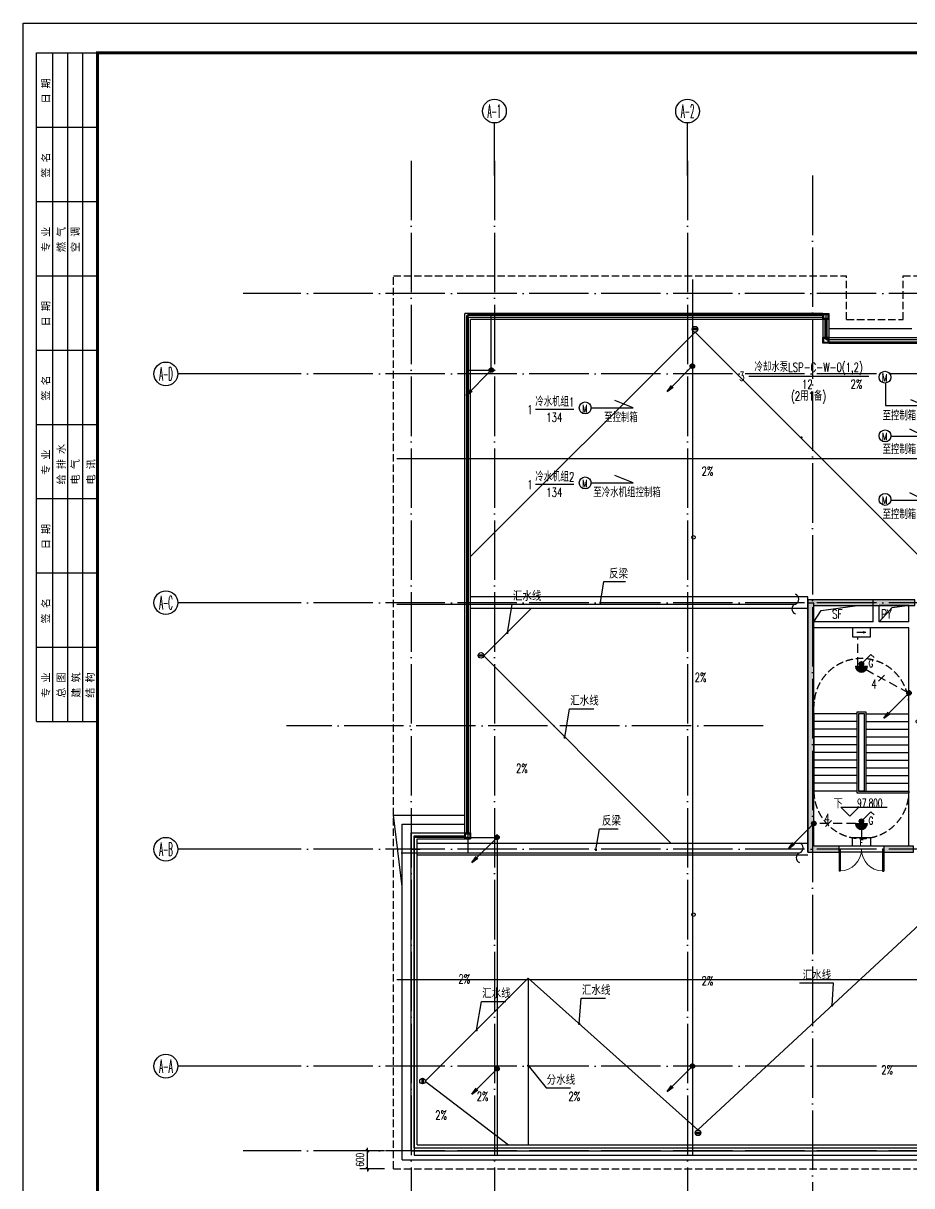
# Model space of a CAD drawing. Extents: x 1980812 to 2226895, y -554123 to 281606.
# Drawn here: x 1980812 to 2010709, y -458515 to -419390 of the extents above; entities that cross this region are included whole.
import ezdxf
from ezdxf.enums import TextEntityAlignment as Align

# ---------------------------------------------------------------- set-up
doc = ezdxf.new("R2010")
doc.units = 0
doc.header["$LTSCALE"] = 1000
doc.header["$MEASUREMENT"] = 0
for name, pattern in [('DASH', [0.35, 0.25, -0.1]), ('DOTE', [2.42, 2, -0.2, 0.02, -0.2]), ('DQXX', [4.5, 3, -1.5])]:
    doc.linetypes.add(name, pattern=pattern)
doc.layers.get('Defpoints').update_dxf_attribs({"color": 8})
for name, color, linetype in [('$TD_AUDIT_GENERATED_(13E6)', 8, 'Continuous'), ('$TD_AUDIT_GENERATED_(158)', 8, 'Continuous'), ('$TD_AUDIT_GENERATED_(1F3)', 7, 'Continuous'), ('$TD_AUDIT_GENERATED_(210)', 8, 'Continuous'), ('$TD_AUDIT_GENERATED_(24A6)', 8, 'Continuous'), ('$TD_AUDIT_GENERATED_(24AC)', 8, 'Continuous'), ('$TD_AUDIT_GENERATED_(24BC)', 8, 'Continuous'), ('$TD_AUDIT_GENERATED_(24C3)', 8, 'Continuous'), ('$TD_AUDIT_GENERATED_(24DC)', 8, 'Continuous'), ('$TD_AUDIT_GENERATED_(2685)', 8, 'Continuous'), ('$TD_AUDIT_GENERATED_(26A1)', 8, 'Continuous'), ('$TD_AUDIT_GENERATED_(FFA)', 8, 'Continuous'), ('1', 1, 'Continuous'), ('AXIS', 7, 'Continuous'), ('AXIS_TEXT', 7, 'Continuous'), ('COLU', 8, 'Continuous'), ('COLU_HATCH', 8, 'Continuous'), ('CURTWALL', 8, 'Continuous'), ('DIM_ELEV', 8, 'Continuous'), ('DIM_LEAD', 8, 'Continuous'), ('DIM_SYMB', 8, 'Continuous'), ('dote', 8, 'DOTE'), ('DQ1', 1, 'Continuous'), ('DQ2', 2, 'Continuous'), ('DQ7', 7, 'Continuous'), ('DQFL', 2, 'X_LINE'), ('DQK1', 1, 'Continuous'), ('DQK7', 7, 'Continuous'), ('DQX', 2, 'DQXX'), ('PUB_DIM', 8, 'Continuous'), ('PUB_TEXT', 8, 'Continuous'), ('STAIR', 8, 'Continuous'), ('TK', 1, 'Continuous'), ('WALL', 7, 'Continuous'), ('WINDOW', 8, 'Continuous')]:
    doc.layers.add(name, color=color, linetype=linetype)
doc.styles.add('_TCH_AXIS', font='COMPLEX', dxfattribs={"bigfont": 'GBCBIG'})
doc.styles.add('_TCH_DIM', font='SIMPLEX', dxfattribs={"bigfont": 'GBCBIG'})
doc.styles.add('_TCH_DIM_T3', font='SIMPLEX', dxfattribs={"width": 0.705882, "bigfont": 'GBCBIG'})
doc.styles.add('COMPLEX', font='COMPLEX')
doc.styles.add('D8', font='txtw.shx', dxfattribs={"width": 0.7, "bigfont": 'hztxtw.shx'})
doc.styles.add('HZTXTW', font='txtw.shx', dxfattribs={"width": 0.6, "bigfont": 'hztxtw.shx'})
doc.styles.add('SONGTI', font='', dxfattribs={"width": 1.1})
doc.styles.get("Standard").update_dxf_attribs({"font": 'gbenor.shx', "bigfont": 'gbcbig.shx'})
doc.styles.get('SONGTI').set_extended_font_data('NSimSun')
doc.linetypes.add('X_LINE', pattern='A,0.5,["X",Standard,S=0.2,R=0,X=0,Y=-0.08],0.5', length=1)
doc.dimstyles.new('_TCH_ARCH&&100', dxfattribs={"dimtxt": 255, "dimasz": 100, "dimexe": 250, "dimexo": 300, "dimgap": 122.5, "dimtad": 1, "dimdec": 0, "dimzin": 0, "dimdsep": 46, "dimtxsty": '_TCH_DIM_T3', "dimblk": 'ARCHTICK', "dimcen": 0.09, "dimclrt": 7, "dimazin": 2, "dimtfac": 1, "dimtdec": 0, "dimtix": 1, "dimtmove": 2, "dimatfit": 3, "dimfxl": 1, "dimtolj": 1, "dimtzin": 0, "dimarcsym": 0})

# ---------------------------------------------------------------- blocks, each defined once
blk = doc.blocks.new('_AXISO')
blk.add_circle((0, 0), 0.5)
at = {"layer": 'AXIS_TEXT', "style": 'COMPLEX', "width": 1.041667}
blk.add_attdef('A', text='', height=0.56, dxfattribs=at).set_placement((-0.25, -0.28), (0.25, -0.28), align=Align.FIT)
blk = doc.blocks.new('$TD_AUDIT_GENERATED_(9F)')
at = {"layer": 'AXIS'}
for p, q in [((0, 29979), (0, 31745)), ((6500, 29979), (6500, 31745)), ((-6824, 23300), (-10655, 23300)), ((-6824, 15600), (-10655, 15600)), ((-6824, 7300), (-10655, 7300)), ((-6824, 0), (-10655, 0))]:
    blk.add_line(p, q, dxfattribs=at)
at = {"layer": 'dote'}
for p, q in [((-2800, 30469), (-2800, -6248)), ((0, 30469), (0, -6248)), ((6500, 30469), (6500, -6248)), ((10700, 29972), (10700, -5320)), ((56411, 26000), (-8456, 26000)), ((56413, 23300), (-8454, 23300)), ((56413, 15600), (-8454, 15600)), ((9046, 11450), (-6998, 11450)), ((56413, 7300), (-8454, 7300)), ((56413, 0), (-8454, 0)), ((56413, -2850), (-8454, -2850))]:
    blk.add_line(p, q, dxfattribs=at)
at = {"layer": 'AXIS'}
ref = blk.add_blockref('_AXISO', (0, 32145), dxfattribs=dict(at, xscale=800, yscale=800, zscale=800))
ref.add_attrib('A', 'A-1', dxfattribs={"layer": 'AXIS_TEXT', "height": 452.5, "style": '_TCH_AXIS', "width": 0.375}).set_placement((-226, 31919), (226, 31919), align=Align.FIT)
ref = blk.add_blockref('_AXISO', (6500, 32145), dxfattribs=dict(at, xscale=800, yscale=800, zscale=800))
ref.add_attrib('A', 'A-2', dxfattribs={"layer": 'AXIS_TEXT', "height": 452.5, "style": '_TCH_AXIS', "width": 0.344262}).set_placement((6274, 31919), (6726, 31919), align=Align.FIT)
ref = blk.add_blockref('_AXISO', (-11055, 23300), dxfattribs=dict(at, xscale=800, yscale=800, zscale=800))
ref.add_attrib('A', 'A-D', dxfattribs={"layer": 'AXIS_TEXT', "height": 452.5, "style": '_TCH_AXIS', "width": 0.328125}).set_placement((-11281, 23074), (-10828, 23074), align=Align.FIT)
ref = blk.add_blockref('_AXISO', (-11055, 15600), dxfattribs=dict(at, xscale=800, yscale=800, zscale=800))
ref.add_attrib('A', 'A-C', dxfattribs={"layer": 'AXIS_TEXT', "height": 452.5, "style": '_TCH_AXIS', "width": 0.33871}).set_placement((-11281, 15374), (-10828, 15374), align=Align.FIT)
ref = blk.add_blockref('_AXISO', (-11055, 7300), dxfattribs=dict(at, xscale=800, yscale=800, zscale=800))
ref.add_attrib('A', 'A-B', dxfattribs={"layer": 'AXIS_TEXT', "height": 452.5, "style": '_TCH_AXIS', "width": 0.328125}).set_placement((-11281, 7074), (-10828, 7074), align=Align.FIT)
ref = blk.add_blockref('_AXISO', (-11055, 0), dxfattribs=dict(at, xscale=800, yscale=800, zscale=800))
ref.add_attrib('A', 'A-A', dxfattribs={"layer": 'AXIS_TEXT', "height": 452.5, "style": '_TCH_AXIS', "width": 0.323077}).set_placement((-11281, -226), (-10828, -226), align=Align.FIT)
blk = doc.blocks.new('$TD_AUDIT_GENERATED_(13CB)')
at = {"layer": '$TD_AUDIT_GENERATED_(13E6)'}
for p, q in [((11250, 1530), (14050, 1530)), ((-3100, -26450), (-3100, -15150)), ((-3100, -15150), (-1000, -15150)), ((-2800, -26150), (-2800, -15450)), ((-2800, -15450), (-1000, -15450)), ((-2700, -26050), (-2700, -15550)), ((-2700, -15550), (-1000, -15550)), ((-2600, -25950), (-2600, -15650)), ((-2600, -15650), (-800, -15650)), ((-2800, -26150), (32250, -26150)), ((-2700, -26050), (32150, -26050)), ((-2600, -25950), (32050, -25950)), ((-3100, -26450), (32550, -26450))]:
    blk.add_line(p, q, dxfattribs=at)
for points in [[(-1000, -15450), (-800, -15450), (-800, -15650), (-1000, -15650)], [(-970, -15480), (-830, -15480), (-830, -15620), (-970, -15620)]]:
    blk.add_lwpolyline(points, close=True, dxfattribs=at)
at = {"layer": '$TD_AUDIT_GENERATED_(158)', "color": 2, "linetype": 'DASH'}
for p, q in [((-3400, 3300), (11850, 3300)), ((-3400, -26750), (-3400, 3300)), ((11850, 1830), (11850, 3300)), ((13750, 1830), (13750, 3300)), ((13750, 3300), (49500, 3300)), ((11850, 1830), (13750, 1830)), ((-3400, -26750), (32850, -26750))]:
    blk.add_line(p, q, dxfattribs=at)
at = {"layer": '$TD_AUDIT_GENERATED_(210)'}
for p, q in [((11250, 1230), (14350, 1230)), ((11250, 1080), (14350, 1080)), ((11250, 1030), (14350, 1030))]:
    blk.add_line(p, q, dxfattribs=at)
at = {"layer": 'CURTWALL'}
for p, q in [((-1000, -15450), (-1000, 2030)), ((11050, 2030), (-1000, 2030)), ((-933, -15450), (-933, 1963)), ((11050, 1963), (-933, 1963)), ((11050, 1830), (11050, 2030)), ((-867, -15450), (-867, 1897)), ((11050, 1897), (-867, 1897)), ((-800, -15450), (-800, 1830)), ((11050, 1830), (-800, 1830)), ((11050, 1830), (11050, 1230)), ((11250, 1830), (11050, 1830)), ((11117, 1830), (11117, 1230)), ((11183, 1830), (11183, 1230)), ((11250, 1830), (11250, 1230)), ((11250, 1230), (11050, 1230)), ((-1000, -15450), (-800, -15450))]:
    blk.add_line(p, q, dxfattribs=at)
for points in [[(11050, 2030), (11250, 2030), (11250, 1830), (11050, 1830)], [(11080, 2000), (11220, 2000), (11220, 1860), (11080, 1860)], [(11050, 1230), (11250, 1230), (11250, 1030), (11050, 1030)], [(11080, 1200), (11220, 1200), (11220, 1060), (11080, 1060)]]:
    blk.add_lwpolyline(points, close=True, dxfattribs=at)
blk = doc.blocks.new('A$C633B0154')
at = {"layer": 'COLU_HATCH'}
h = blk.add_hatch(color=256, dxfattribs=at)
h.dxf.hatch_style = 1
h.paths.add_polyline_path([(850, -8300), (850, -8100), (200, -8100), (200, -8100), (0, -8100), (0, 0), (200, 0), (200, 0), (3400, 0), (3400, 200), (-200, 200), (-200, -8300)])
h.paths.add_polyline_path([(2350, -8100), (2350, -8300), (3350, -8300), (3350, -8100)])
h = blk.add_hatch(color=256, dxfattribs=at)
h.dxf.hatch_style = 1
h.paths.add_polyline_path([(7800, 200), (7800, 0), (10500, 0), (10500, 200)])
h = blk.add_hatch(color=256, dxfattribs=at)
h.dxf.hatch_style = 1
h.paths.add_polyline_path([(15900, 200), (18650, 200), (18650, -8300), (15900, -8300), (15900, -8100), (18450, -8100), (18450, 0), (15900, 0)])
h = blk.add_hatch(color=256, dxfattribs=at)
h.dxf.hatch_style = 1
h.paths.add_polyline_path([(22550, 0), (22550, 200), (21500, 200), (21500, 0)])
h.paths.add_polyline_path([(24050, 200), (24050, 0), (24700, 0), (24700, 0), (24900, 0), (24900, -8100), (24700, -8100), (24700, -8100), (21500, -8100), (21500, -8300), (25100, -8300), (25100, 200)])
h = blk.add_hatch(color=256, dxfattribs=at)
h.dxf.hatch_style = 1
h.paths.add_polyline_path([(7800, -8100), (7800, -8300), (10500, -8300), (10500, -8100)])
at = {"layer": 'COLU'}
for points in [[(850, -8100), (200, -8100), (200, -8100), (0, -8100), (0, 0), (200, 0), (200, 0), (3400, 0), (3400, 200), (-200, 200), (-200, -8300), (850, -8300), (850, -8100)], [(22550, 200), (21500, 200), (21500, 0), (22550, 0), (22550, 200)], [(24050, 0), (24700, 0), (24700, 0), (24900, 0), (24900, -8100), (24700, -8100), (24700, -8100), (21500, -8100), (21500, -8300), (25100, -8300), (25100, 200), (24050, 200), (24050, 0)], [(2350, -8300), (3350, -8300), (3350, -8100), (2350, -8100), (2350, -8300)]]:
    blk.add_lwpolyline(points, dxfattribs=at)
for points in [[(7800, 200), (7800, 0), (10500, 0), (10500, 200)], [(7800, 200), (7800, 0), (10500, 0), (10500, 200)], [(15900, 200), (18650, 200), (18650, -8300), (15900, -8300), (15900, -8100), (18450, -8100), (18450, 0), (15900, 0)], [(15900, 200), (18650, 200), (18650, -8300), (15900, -8300), (15900, -8100), (18450, -8100), (18450, 0), (15900, 0)], [(18650, 0), (18650, -8100), (18450, -8100), (18450, 0)], [(18650, 0), (18650, -8100), (18450, -8100), (18450, 0)], [(7800, -8100), (7800, -8300), (10500, -8300), (10500, -8100)], [(7800, -8100), (7800, -8300), (10500, -8300), (10500, -8100)]]:
    blk.add_lwpolyline(points, close=True, dxfattribs=at)
blk = doc.blocks.new('$TD_AUDIT_GENERATED_(24AE)')
at = {"layer": '$TD_AUDIT_GENERATED_(24BC)'}
for points in [[(-87, 50), (-156, 170), (-225, 50)], [(225, 50), (156, 170), (87, 50)]]:
    blk.add_hatch(color=8, dxfattribs=at).paths.add_polyline_path(points)
at = {"layer": '$TD_AUDIT_GENERATED_(24AC)'}
for p, q in [((-156, 270), (-312, 0)), ((-156, 170), (-225, 50)), ((-225, 50), (-87, 50)), ((0, 0), (-156, 270)), ((-87, 50), (-156, 170)), ((156, 270), (0, 0)), ((0, 0), (312, 0)), ((156, 170), (87, 50)), ((87, 50), (225, 50)), ((312, 0), (156, 270)), ((225, 50), (156, 170)), ((-312, 0), (0, 0))]:
    blk.add_line(p, q, dxfattribs=at)
blk = doc.blocks.new('$TwtSys$00000434')
for p, q in [((-0.5, 0.5), (-0.5, -0.5)), ((-0.5, -0.5), (0.5, 0.5)), ((0.5, 0.5), (-0.5, 0.5)), ((0.5, -0.5), (0.5, 0.5)), ((-0.5, -0.5), (0.5, -0.5))]:
    blk.add_line(p, q)
blk.add_solid([(0.5, -0.5), (0.5, 0.5), (-0.5, -0.5)])
blk = doc.blocks.new('$TwtSys$00000139')
at = {"color": 7}
for p, q in [((-19, 92, 0), (-19, -92, 0)), ((19, 92, 0), (19, -92, 0))]:
    blk.add_line(p, q, dxfattribs=at)
blk.add_circle((0, 0, 0), 93.8)
blk = doc.blocks.new('A$C67C11506')
at = {"layer": '$TD_AUDIT_GENERATED_(24C3)', "linetype": 'Continuous'}
for centre in [(6700, -5500), (36100, -5500), (14550, -10900), (6700, -18200), (36100, -18200)]:
    blk.add_circle(centre, 60, dxfattribs=at)
at = {"layer": '$TD_AUDIT_GENERATED_(24DC)', "linetype": 'Continuous'}
blk.add_circle((14250, -11700), 60, dxfattribs=at)
at = {"layer": '$TD_AUDIT_GENERATED_(24AC)'}
for p, rotation in [((17668, -7800), 180), ((25550, -9513), 270), ((15390, -11125), 270)]:
    blk.add_blockref('$TD_AUDIT_GENERATED_(24AE)', p, dxfattribs=dict(at, rotation=rotation))
at = {"layer": '$TD_AUDIT_GENERATED_(24AC)', "xscale": -650.0000000000002, "yscale": 240, "zscale": 650.0000000000002, "rotation": 270.0000015714001}
blk.add_blockref('$TwtSys$00000434', (15270, -11125), dxfattribs=at)
at = {"layer": '$TD_AUDIT_GENERATED_(2685)'}
for p, rotation in [((23550, 2225), 269.9999772101841), ((39751, 2233), 269.9999772101841), ((6750, 1503), 269.9999772101841), ((48886, 300), 179.999977210184), ((-450, -9475), 89.99997720998299), ((46900, -14486), 90), ((40450, -24800), 90), ((6850, -25542), 90), ((23550, -25542), 90)]:
    blk.add_blockref('$TwtSys$00000139', p, dxfattribs=dict(at, rotation=rotation))
blk.add_blockref('$TwtSys$00000139', (-2421, -23800), dxfattribs=at)
blk = doc.blocks.new('_ArchTick')
at = {"color": 0, "linetype": 'ByBlock', "const_width": 0.4}
blk.add_lwpolyline([(-0.5, -0.5), (0.5, 0.5)], dxfattribs=at)
blk = doc.blocks.new('*D212')
at = {"layer": 'Defpoints', "color": 0, "transparency": 16777216}
for p in [(1992392, -457341), (1993267, -457341), (1993267, -457941)]:
    blk.add_point(p, dxfattribs=at)
at = {"layer": 'PUB_DIM', "color": 0, "lineweight": -2, "transparency": 16777216}
for p, q in [((1992967, -457341), (1992142, -457341)), ((1992392, -457341), (1992392, -457241)), ((1992392, -457941), (1992392, -457341)), ((1992967, -457941), (1992142, -457941)), ((1992392, -457941), (1992392, -458041))]:
    blk.add_line(p, q, dxfattribs=at)
at = {"layer": 'PUB_DIM', "color": 0, "lineweight": -2, "transparency": 16777216, "xscale": 100, "yscale": 100, "zscale": 100}
for p, rotation in [((1992392, -457341), 270), ((1992392, -457941), 90)]:
    blk.add_blockref('_ArchTick', p, dxfattribs=dict(at, rotation=rotation))
at = {"layer": 'PUB_DIM', "color": 7, "transparency": 16777216, "insert": (1992142, -457641), "char_height": 255, "attachment_point": 5, "rotation": 90, "style": '_TCH_DIM_T3'}
blk.add_mtext('\\A1;600', dxfattribs=at)
blk = doc.blocks.new('$DorLib2D$00000002')
for p, q in [((-0.5, 0), (-0.5, 0.4875)), ((-0.475, 0.4875), (-0.5, 0.4875)), ((-0.475, 0), (-0.475, 0.4875)), ((0.475, 0), (0.475, 0.4875)), ((0.475, 0.4875), (0.5, 0.4875)), ((0.5, 0), (0.5, 0.4875)), ((-0.5, 0), (-0.475, 0)), ((0.5, 0), (0.475, 0))]:
    blk.add_line(p, q)
at = {"lineweight": 13}
for centre, start, end in [((-0.4875, 0), 0, 88.53072), ((0.4875, 0), 91.46928, 180)]:
    blk.add_arc(centre, 0.4875, start, end, dxfattribs=at)
blk = doc.blocks.new('dd')
at = {"layer": 'DQK1', "color": 1}
for p, q in [((-200, 100), (200, 100)), ((-200, 92), (200, 92)), ((-196, 62), (196, 62)), ((-188, 32), (188, 32)), ((-174, 2), (174, 2)), ((-154, -28), (154, -28)), ((-122, -58), (122, -58)), ((-68, -88), (68, -88))]:
    blk.add_line(p, q, dxfattribs=at)
blk.add_arc((0, 100), 200, 180, 0, dxfattribs=at)
blk = doc.blocks.new('*X249')
at = {"color": 0}
for p, q in [((5371, 4200), (5459, 4200)), ((5315, 4110), (5515, 4110)), ((5320, 4140), (5510, 4140)), ((5320, 4080), (5510, 4080)), ((5335, 4170), (5495, 4170)), ((5335, 4050), (5495, 4050)), ((5372, 4020), (5459, 4020))]:
    blk.add_line(p, q, dxfattribs=at)
blk = doc.blocks.new('kg')
at = {"layer": 'DQK1'}
for p, q in [((53, 53), (318, 318)), ((318, 318), (424, 212))]:
    blk.add_line(p, q, dxfattribs=at)
blk.add_circle((0, 0), 75, dxfattribs=at)
at = {"layer": 'DQK1', "xscale": 0.75, "yscale": 0.75, "zscale": 0.75}
blk.add_blockref('*X249', (-4061, -3083), dxfattribs=at)
at = {"layer": 'DQK7', "style": 'D8', "width": 0.7}
blk.add_text('G', height=250, dxfattribs=at).set_placement((241, -107))
blk = doc.blocks.new('*X251')
at = {"color": 0}
for p, q in [((126, 2940), (274, 2940)), ((128, 2970), (272, 2970)), ((137, 2910), (263, 2910)), ((144, 3000), (256, 3000)), ((173, 2880), (227, 2880))]:
    blk.add_line(p, q, dxfattribs=at)
blk = doc.blocks.new('j')
at = {"layer": '1', "color": 7}
blk.add_line((850, 850), (850, 850), dxfattribs=at)
blk.add_line((850, 850), (850, 850), dxfattribs=at)
blk.add_line((850, 850), (850, 850), dxfattribs=at)
blk.add_line((850, 850), (850, 850), dxfattribs=at)
blk.add_line((850, 850), (850, 850), dxfattribs=at)
blk.add_line((850, 850), (850, 850), dxfattribs=at)
blk.add_line((850, 850), (850, 850), dxfattribs=at)
blk.add_line((850, 850), (850, 850), dxfattribs=at)
blk.add_line((850, 850), (850, 850), dxfattribs=at)
blk.add_line((850, 850), (850, 850), dxfattribs=at)
blk.add_line((850, 850), (850, 850), dxfattribs=at)
blk.add_line((850, 850), (850, 850), dxfattribs=at)
blk.add_line((850, 850), (850, 850), dxfattribs=at)
blk.add_line((850, 850), (850, 850), dxfattribs=at)
blk.add_line((850, 850), (850, 850), dxfattribs=at)
blk.add_line((850, 850), (850, 850), dxfattribs=at)
blk.add_line((850, 850), (850, 850), dxfattribs=at)
blk.add_line((850, 850), (850, 850), dxfattribs=at)
at = {"layer": 'DQK1'}
blk.add_circle((0, 0), 75, dxfattribs=at)
at = {"layer": 'DQK7'}
for p, q in [((0, 0), (850, 850)), ((850, 850), (647, 703)), ((850, 850), (703, 647))]:
    blk.add_line(p, q, dxfattribs=at)
at = {"layer": 'DQK1'}
blk.add_blockref('*X251', (-200, -2950), dxfattribs=at)
blk = doc.blocks.new('P')
at = {"layer": 'DQK7'}
blk.add_line((-100, -100), (100, 100), dxfattribs=at)
blk = doc.blocks.new('4')
at = {"layer": 'DQK7', "linetype": 'ByBlock', "style": 'D8', "width": 0.7}
blk.add_text('4', height=300, dxfattribs=at).set_placement((-100, -193))
blk = doc.blocks.new('dyz')
at = {"layer": 'DQK1'}
for p, q in [((-300, 0), (300, 0)), ((-300, -300), (-300, 0)), ((300, 0), (300, -300)), ((300, -300), (-300, -300))]:
    blk.add_line(p, q, dxfattribs=at)
at = {"layer": 'DQK7'}
for q in [(-58, -127), (-58, -127), (150, -150), (-58, -173), (-58, -173)]:
    blk.add_line((-150, -150), q, dxfattribs=at)
blk = doc.blocks.new('dyk')
at = {"layer": 'DQK1'}
for p, q in [((-300, 150), (300, 150)), ((-300, -150), (-300, 150)), ((300, 150), (300, -150)), ((300, -150), (-300, -150))]:
    blk.add_line(p, q, dxfattribs=at)
at = {"layer": 'DQK7', "style": 'D8', "width": 0.7}
blk.add_text('E', height=200, dxfattribs=at).set_placement((5, -31), align=Align.MIDDLE_CENTER)
blk = doc.blocks.new('dj')
at = {"layer": 'DQK1'}
blk.add_circle((0, 0), 200, dxfattribs=at)
at = {"layer": 'DQK7', "style": 'D8', "width": 0.7}
blk.add_text('M', height=250, dxfattribs=at).set_placement((-100, -150))
blk = doc.blocks.new('pzh')
at = {"layer": 'DQK1'}
for centre, start, end in [((-61, 165), 290.3188, 69.6812), ((61, -165), 110.3188, 249.6812)]:
    blk.add_arc(centre, 176, start, end, dxfattribs=at)
blk = doc.blocks.new('$TD_AUDIT_GENERATED_(62C)')
at = {"layer": 'TK'}
for p, q in [((115148889, 23475903), (115148889, 23483403)), ((115148889, 23483403), (115150939, 23483403)), ((115149439, 23475903), (115149439, 23483403)), ((115149939, 23475903), (115149939, 23483403)), ((115150439, 23475903), (115150439, 23483403)), ((115150939, 23475903), (115150939, 23483403)), ((115148889, 23480903), (115150939, 23480903)), ((115148889, 23478403), (115150939, 23478403)), ((115148889, 23468403), (115148889, 23475903)), ((115148889, 23475903), (115150939, 23475903)), ((115149439, 23468403), (115149439, 23475903)), ((115149939, 23468403), (115149939, 23475903)), ((115150439, 23468403), (115150439, 23475903)), ((115150939, 23468403), (115150939, 23475903)), ((115148889, 23473403), (115150939, 23473403)), ((115148889, 23470903), (115150939, 23470903)), ((115148889, 23460903), (115148889, 23468403)), ((115148889, 23468403), (115150939, 23468403)), ((115149439, 23460903), (115149439, 23468403)), ((115149939, 23460903), (115149939, 23468403)), ((115150439, 23460903), (115150439, 23468403)), ((115150939, 23460903), (115150939, 23468403)), ((115148889, 23465903), (115150939, 23465903)), ((115148889, 23463403), (115150939, 23463403)), ((115148889, 23460903), (115150939, 23460903))]:
    blk.add_line(p, q, dxfattribs=at)
at = {"layer": 'TK', "style": 'SONGTI'}
for s, p in [('\\M+5C8D5 \\M+5C6DA', (115149324, 23481702)), ('\\M+5C7A9 \\M+5C3FB', (115149324, 23479202)), ('\\M+5D7A8 \\M+5D2B5', (115149324, 23476702)), ('\\M+5C8BC \\M+5C6F8', (115149842, 23476702)), ('\\M+5BFD5 \\M+5B5F7', (115150316, 23476702)), ('\\M+5C8D5 \\M+5C6DA', (115149324, 23474202)), ('\\M+5C7A9 \\M+5C3FB', (115149324, 23471702)), ('\\M+5D7A8 \\M+5D2B5', (115149324, 23469202)), ('\\M+5B8F8 \\M+5C5C5 \\M+5CBAE', (115149842, 23468880)), ('\\M+5B5E7 \\M+5C6F8', (115150316, 23468880)), ('\\M+5B5E7 \\M+5D1B6', (115150842, 23468880)), ('\\M+5C8D5 \\M+5C6DA', (115149324, 23466702)), ('\\M+5C7A9 \\M+5C3FB', (115149324, 23464202)), ('\\M+5D7A8 \\M+5D2B5', (115149324, 23461702)), ('\\M+5D7DC \\M+5CDBC', (115149842, 23461702)), ('\\M+5BDA8 \\M+5D6FE', (115150342, 23461702)), ('\\M+5BDE1 \\M+5B9B9', (115150816, 23461702))]:
    blk.add_text(s, height=250, rotation=90, dxfattribs=at).set_placement(p)
blk = doc.blocks.new('tu kuang A1 A')
at = {"layer": 'TK'}
blk.add_lwpolyline([(0, 59400), (84100, 59400), (84100, 0), (0, 0)], close=True, dxfattribs=at)
at = {"layer": 'TK', "const_width": 100}
blk.add_lwpolyline([(83100, 1000), (83100, 58400), (2500, 58400), (2500, 1000)], close=True, dxfattribs=at)
at = {"layer": 'TK'}
blk.add_blockref('$TD_AUDIT_GENERATED_(62C)', (-115148439, -23425003), dxfattribs=at)

msp = doc.modelspace()

# ---------------------------------------------------------------- linework, layer by layer
at = {"layer": '$TD_AUDIT_GENERATED_(158)', "color": 2}
for p, q in [((1993266.5, -446040.9), (1995666.5, -446040.9)), ((1993566.5, -448440.9), (1993266.5, -446040.9))]:
    msp.add_line(p, q, dxfattribs=at)
at = {"layer": '$TD_AUDIT_GENERATED_(158)'}
msp.add_line((1993866.5, -447190.9), (1994166.5, -447190.9), dxfattribs=at)
at = {"layer": '$TD_AUDIT_GENERATED_(210)'}
for points in [[(2007416.5, -439540.9), (2007658.5, -439152.9), (2008879, -438990.9)], [(2009616.5, -439540.9), (2010048.8, -439056.3), (2010541.5, -438990.9)]]:
    msp.add_lwpolyline(points, dxfattribs=at)
at = {"layer": '$TD_AUDIT_GENERATED_(24A6)'}
for p, q in [((2007216.5, -438690.9), (1995866.5, -438690.9)), ((2007216.5, -439090.9), (2007216.5, -438690.9)), ((2007216.5, -439090.9), (1995866.5, -439090.9)), ((2007216.5, -446990.9), (1994066.5, -446990.9)), ((2007216.5, -447390.9), (1994066.5, -447390.9))]:
    msp.add_line(p, q, dxfattribs=at)
at = {"layer": '$TD_AUDIT_GENERATED_(26A1)'}
for p, q in [((2003416.6, -429781.9), (1995866.5, -437331.9)), ((2003416.5, -429781.9), (2011455.7, -437821.1)), ((1996308.8, -440684.8), (1997902.8, -439090.9)), ((1996308.8, -440684.8), (2002614.8, -446990.9)), ((2003515.8, -456638.7, 0), (2011866.1, -448888.5, 0)), ((1994339.7, -454991.1, 0), (1997804, -451526.8, 0)), ((2003515.9, -456638.7, 0), (1997804, -451526.8, 0)), ((1997804, -451526.8, 0), (1997804, -457140.9, 0)), ((1994339.7, -454990.7, 0), (1997134.9, -457140.9, 0))]:
    msp.add_line(p, q, dxfattribs=at)
at = {"layer": 'DIM_ELEV'}
for p, q in [((2008626.1, -446079, 1858.5), (2008326.1, -445779, 1858.5)), ((2008326.1, -445779, 1858.5), (2009881.9, -445779, 1858.5)), ((2008626.1, -446079, 1858.5), (2008926.1, -445779, 1858.5))]:
    msp.add_line(p, q, dxfattribs=at)
at = {"layer": 'DIM_LEAD'}
for p, q in [((2000235.4, -438887.6), (2000353.7, -438183)), ((2000353.7, -438183), (2001074, -438183)), ((1997102.5, -439907.6), (1997265.2, -438938.4)), ((1997265.2, -438938.4), (1998080.7, -438938.4)), ((1999030.5, -443429.5), (1999193.1, -442460.4)), ((1999193.1, -442460.4), (2000008.6, -442460.4)), ((2000083.7, -447207.7), (2000202, -446503.1)), ((2000202, -446503.1), (2000835.5, -446503.1)), ((2008079.3, -451695.4), (2006933.3, -451695.4)), ((2008030.4, -452448.5), (2008079.3, -451695.4)), ((1999521.6, -453064), (1999588.2, -452202.2)), ((1999588.2, -452202.2), (2000403.7, -452202.2)), ((1996068.5, -453278.7), (1996231.2, -452309.5)), ((1996231.2, -452309.5), (1997046.7, -452309.5)), ((1997800.4, -454471.2), (1998405.8, -455221.6)), ((1998405.8, -455221.6), (1999221.3, -455221.6))]:
    msp.add_line(p, q, dxfattribs=at)
at = {"layer": 'DIM_LEAD', "const_width": 40}
for points in [[(2007004.3, -433315.3, 1), (2006989.2, -433352.3, 1)], [(2000232.1, -438907.3, 1), (2000238.7, -438867.8, 1)], [(1997099.2, -439927.3, 1), (1997105.8, -439887.9, 1)], [(1999027.1, -443449.3, 1), (1999033.8, -443409.8, 1)], [(2000080.4, -447227.4, 1), (2000087, -447187.9, 1)], [(2008029.1, -452468.5, 1), (2008031.7, -452428.6, 1)], [(1999520.1, -453084, 1), (1999523.2, -453044.1, 1)], [(1996065.2, -453298.4, 1), (1996071.8, -453259, 1)], [(1997787.8, -454455.6, 1), (1997812.9, -454486.8, 1)]]:
    msp.add_lwpolyline(points, format="xyb", close=True, dxfattribs=at)
at = {"layer": 'DIM_SYMB'}
for points in [[(2009563, -431821.8, 0, 0, 0), (2008262, -431821.8, 80, 0, 0), (2007962, -431821.8, 0, 0, 0)], [(2003539.5, -435228, 0, 0, 0), (2003539.5, -433927, 80, 0, 0), (2003539.5, -433627, 0, 0, 0)], [(2004318.5, -441689.5, 0, 0, 0), (2003017.5, -441689.5, 80, 0, 0), (2002717.5, -441689.5, 0, 0, 0)], [(2008166.5, -445360.9, 0, 0, 0), (2008166.5, -442030.9, 0, 0, 0), (2009866.5, -442030.9, 0, 0, 0), (2009866.5, -444800.9, 80, 0, 0), (2009866.5, -445100.9, 0, 0, 0)], [(1997296, -445231.5, 0, 0, 0), (1997296, -443930.5, 80, 0, 0), (1997296, -443630.5, 0, 0, 0)], [(1995358.5, -450791, 0, 0, 0), (1995358.5, -452092, 80, 0, 0), (1995358.5, -452392, 0, 0, 0)], [(2003539.5, -450853.8, 0, 0, 0), (2003539.5, -452154.8, 80, 0, 0), (2003539.5, -452454.8, 0, 0, 0)], [(2010595.2, -454902.1, 0, 0, 0), (2009294.2, -454902.1, 80, 0, 0), (2008994.2, -454902.1, 0, 0, 0)], [(1994578, -456899.5, 0, 0, 0), (1994578, -455598.5, 80, 0, 0), (1994578, -455298.5, 0, 0, 0)], [(1996983.1, -455795.5, 0, 0, 0), (1995682.1, -455795.5, 80, 0, 0), (1995382.1, -455795.5, 0, 0, 0)], [(1998624.9, -455795.5, 0, 0, 0), (1999925.9, -455795.5, 80, 0, 0), (2000225.9, -455795.5, 0, 0, 0)]]:
    msp.add_lwpolyline(points, format="xyseb", dxfattribs=at)
at = {"layer": 'DQ2'}
msp.add_line((1995766.5, -446790.9), (1996756.1, -446790.9), dxfattribs=at)
for points in [[(2009827, -431501.1), (2009827, -432253.8), (2011131.1, -432253.8), (2010678.9, -432068.7)], [(1999919.6, -432335.4), (2001333.8, -432335.4), (2000716, -432082.9)], [(2010009.6, -433292.5), (2011131.1, -433292.5), (2010641.5, -433054.3)], [(1999919.6, -434859), (2001333.8, -434859), (2000716, -434606.6)], [(2010009.6, -435440.7), (2011131.1, -435440.7), (2010650.5, -435189.7)]]:
    msp.add_lwpolyline(points, dxfattribs=at)
at = {"layer": 'DQ7'}
for p, q in [((2005232.7, -431264.7), (2009263.5, -431264.7)), ((1998046.1, -432383), (1999343.6, -432383)), ((1998046.1, -434906.7), (1999343.6, -434906.7))]:
    msp.add_line(p, q, dxfattribs=at)
at = {"layer": 'DQFL', "linetype": 'X_LINE'}
for p, q in [((2003328.3, -428014), (2003328.3, -457491.6)), ((1996562.6, -431064.6), (1996562.6, -429224.2)), ((1995766.5, -431064.6), (1996562.6, -431064.6)), ((1993387.5, -434033.4), (2045721.4, -434033.4)), ((1993387.5, -438937), (2006794, -438937)), ((1995766.5, -446790.9), (1995766.5, -447310)), ((1996756.1, -446790.9), (1996756.1, -457491.6)), ((1993531, -447310), (2006937.5, -447310)), ((1993387.5, -451568.2), (2043680, -451568.2))]:
    msp.add_line(p, q, dxfattribs=at)
msp.add_lwpolyline([(2032116.5, -455821.1), (2032116.5, -456572.5), (2043680, -456572.5), (2043680, -439953.5), (2045721.4, -439953.5), (2045721.4, -428302.9), (2011076, -428302.9), (2011076, -430040.5), (2007829.6, -430040.5), (2007829.6, -429190.9), (1995766.5, -429190.9), (1995766.5, -446790.9), (1993966.5, -446790.9), (1993966.5, -457491.6), (2028859.1, -457491.6), (2028859.1, -455821.1), (2032116.5, -455821.1)], dxfattribs=at)
at = {"layer": 'DQX', "ltscale": 0.1}
for p, q in [((2008897, -441025.9), (2008897, -440040.9)), ((2010616.5, -441932.7), (2009170.1, -441154)), ((2008816.5, -446320.9), (2007416.5, -446320.9)), ((2009016.5, -446520.9), (2009016.5, -446790.9))]:
    msp.add_line(p, q, dxfattribs=at)
at = {"layer": 'STAIR'}
for p, q in [((2007416.5, -442630.9), (2007416.5, -445230.9)), ((2008856.5, -442630.9), (2007416.5, -442630.9)), ((2008856.5, -442890.9), (2007416.5, -442890.9)), ((2009176.5, -442570.9), (2008856.5, -442570.9)), ((2008856.5, -442570.9), (2008856.5, -445290.9)), ((2008916.5, -442630.9), (2008916.5, -445230.9)), ((2009116.5, -442630.9), (2008916.5, -442630.9)), ((2008916.5, -442630.9), (2008916.5, -445230.9)), ((2009116.5, -445230.9), (2009116.5, -442630.9)), ((2009116.5, -445230.9), (2009116.5, -442630.9)), ((2009176.5, -445230.9), (2009176.5, -442570.9)), ((2009176.5, -442630.9), (2010616.5, -442630.9)), ((2009176.5, -442890.9), (2010616.5, -442890.9)), ((2010616.5, -445230.9), (2010616.5, -442630.9)), ((2008856.5, -443150.9), (2007416.5, -443150.9)), ((2009176.5, -443150.9), (2010616.5, -443150.9)), ((2008856.5, -443410.9), (2007416.5, -443410.9)), ((2008856.5, -443670.9), (2007416.5, -443670.9)), ((2009176.5, -443410.9), (2010616.5, -443410.9)), ((2009176.5, -443670.9), (2010616.5, -443670.9)), ((2008856.5, -443930.9), (2007416.5, -443930.9)), ((2009176.5, -443930.9), (2010616.5, -443930.9)), ((2008856.5, -444190.9), (2007416.5, -444190.9)), ((2008856.5, -444450.9), (2007416.5, -444450.9)), ((2009176.5, -444190.9), (2010616.5, -444190.9)), ((2009176.5, -444450.9), (2010616.5, -444450.9)), ((2008856.5, -444710.9), (2007416.5, -444710.9)), ((2009176.5, -444710.9), (2010616.5, -444710.9)), ((2008856.5, -444970.9), (2007416.5, -444970.9)), ((2008856.5, -445230.9), (2007416.5, -445230.9)), ((2008916.5, -445230.9), (2010616.5, -445230.9)), ((2009116.5, -445230.9), (2008916.5, -445230.9)), ((2009116.5, -445230.9), (2009176.5, -445230.9)), ((2009116.5, -445230.9), (2009176.5, -445230.9)), ((2009176.5, -444970.9), (2010616.5, -444970.9)), ((2009176.5, -445230.9), (2010616.5, -445230.9)), ((2010616.5, -445230.9), (2010616.5, -445290.9)), ((2008856.5, -445290.9), (2010616.5, -445290.9))]:
    msp.add_line(p, q, dxfattribs=at)
at = {"layer": 'STAIR', "linetype": 'DASH'}
for centre, start, end in [((2009016.5, -442370.9), 0, 180), ((2009016.5, -445230.9), 180, 360)]:
    msp.add_arc(centre, 1600, start, end, dxfattribs=at)
at = {"layer": 'WALL'}
for p, q in [((2007216.5, -439640.9), (2007216.5, -438890.9)), ((2007216.5, -438890.9), (2007416.5, -438890.9)), ((2007416.5, -439540.9), (2007416.5, -438890.9)), ((2010716.5, -438790.9), (2009416.5, -438790.9)), ((2009416.5, -439540.9), (2009416.5, -438790.9)), ((2010616.5, -438990.9), (2009616.5, -438990.9)), ((2009616.5, -439540.9), (2009616.5, -438990.9)), ((2010616.5, -439540.9), (2010616.5, -438990.9)), ((2007216.5, -447290.9), (2007216.5, -439640.9)), ((2009416.5, -439540.9), (2007416.5, -439540.9)), ((2007416.5, -447090.9), (2007416.5, -439740.9)), ((2009516.5, -439740.9), (2007416.5, -439740.9)), ((2010616.5, -439740.9), (2009516.5, -439740.9)), ((2010616.5, -439540.9), (2009616.5, -439540.9)), ((2010616.5, -441890.9), (2010616.5, -439740.9)), ((2010616.5, -445390.9), (2010616.5, -441890.9)), ((2010616.5, -447090.9), (2010616.5, -445390.9)), ((2008266.5, -447090.9), (2007416.5, -447090.9)), ((2008266.5, -447290.9), (2008266.5, -447090.9)), ((2010616.5, -447090.9), (2009766.5, -447090.9)), ((2009766.5, -447090.9), (2009766.5, -447290.9)), ((2007216.5, -447290.9), (2008266.5, -447290.9)), ((2009766.5, -447290.9), (2010716.5, -447290.9))]:
    msp.add_line(p, q, dxfattribs=at)
at = {"layer": 'WINDOW'}
for p, q in [((2009766.5, -447090.9), (2008266.5, -447090.9)), ((2009766.5, -447290.9), (2008266.5, -447290.9))]:
    msp.add_line(p, q, dxfattribs=at)

# ---------------------------------------------------------------- block references
at = {"layer": '$TD_AUDIT_GENERATED_(24A6)'}
msp.add_blockref('A$C67C11506', (1996666.5, -431190.9), dxfattribs=at)
at = {"layer": '$TD_AUDIT_GENERATED_(FFA)'}
msp.add_blockref('$TD_AUDIT_GENERATED_(13CB)', (1996666.5, -431190.9), dxfattribs=at)
at = {"layer": 'DQ1', "ltscale": 0.05, "rotation": 180}
for p in [(1996562.6, -431064.6), (2003324.7, -430929.8), (2010616.5, -441932.7), (2007416.5, -446320.9), (1996756.1, -446790.9), (1996756.1, -454579.7), (2003328.3, -454490.9)]:
    msp.add_blockref('j', p, dxfattribs=at)
at = {"layer": 'DQ1', "ltscale": 0.15}
for name, p in [('dj', (2009808.9, -431301.9)), ('dj', (1999719.6, -432335.4)), ('dj', (2009811.2, -433276.8)), ('dj', (1999719.6, -434859)), ('dj', (2009811.2, -435416)), ('dd', (2009016.5, -441125.9)), ('dd', (2009016.5, -446420.9))]:
    msp.add_blockref(name, p, dxfattribs=at)
at = {"layer": 'DQ1', "ltscale": 0.01}
for p in [(2006794, -438937), (2006937.5, -447310)]:
    msp.add_blockref('pzh', p, dxfattribs=at)
at = {"layer": 'DQ1', "ltscale": 0.05, "xscale": -1}
msp.add_blockref('dyz', (2009016.5, -439740.9), dxfattribs=at)
at = {"layer": 'DQ1', "ltscale": 0.08}
for p in [(2009016.5, -440950.2), (2009016.5, -446245.2)]:
    msp.add_blockref('kg', p, dxfattribs=at)
at = {"layer": 'DQ1', "ltscale": 0.05}
msp.add_blockref('dyk', (2009019, -446939), dxfattribs=at)
at = {"layer": 'DQ2'}
msp.add_blockref('tu kuang A1 A', (1980812.3, -478789.8), dxfattribs=at)
at = {"layer": 'DQ7', "ltscale": 0.05}
for name, p in [('P', (2009687.4, -441432.5)), ('4', (2009445.7, -441585.9)), ('4', (2007867, -446104.7)), ('P', (2007904.5, -446320.9))]:
    msp.add_blockref(name, p, dxfattribs=at)
at = {"layer": 'WALL'}
for name, p in [('$TD_AUDIT_GENERATED_(9F)', (1996666.5, -454490.9)), ('A$C633B0154', (2007416.5, -438990.9))]:
    msp.add_blockref(name, p, dxfattribs=at)
at = {"layer": 'WINDOW', "xscale": -1500, "yscale": 1500, "zscale": -1500, "rotation": 180.0000000057599}
msp.add_blockref('$DorLib2D$00000002', (2009016.5, -447190.9), dxfattribs=at)

# ---------------------------------------------------------------- texts
at = {"layer": '$TD_AUDIT_GENERATED_(1F3)', "style": 'D8', "width": 0.7}
for s, p in [('SF', (2008203.4, -439275.2)), ('PY', (2009858.2, -439275.2))]:
    msp.add_text(s, height=300, rotation=0.00057, dxfattribs=at).set_placement(p, align=Align.MIDDLE_CENTER)
at = {"layer": 'DIM_ELEV', "color": 7, "style": 'HZTXTW', "width": 0.6}
msp.add_text('97.800', height=300, dxfattribs=at).set_placement((2008874.4, -445787.7, 1858.5))
at = {"layer": 'DQ7', "style": 'D8', "width": 0.7}
for s, p in [('\\M+5C0E4\\M+5C8B4\\M+5CBAE\\M+5B1C3LSP-C-W-0(1,2)', (2007238.1, -430984.3)), ('3', (2004991.7, -431273.4)), ('12', (2007196.1, -431538.7)), ('\\M+5C0E4\\M+5CBAE\\M+5BBFA\\M+5D7E91', (1998699, -432102.5)), ('(2\\M+5D3C31\\M+5B1B8)', (2007238.1, -431953.8)), ('1', (1997864.9, -432391.7)), ('134', (1998681.9, -432657)), ('\\M+5D6C1\\M+5BFD8\\M+5D6C6\\M+5CFE4', (2000926.3, -432630.4)), ('\\M+5D6C1\\M+5BFD8\\M+5D6C6\\M+5CFE4', (2010293.1, -432569.4)), ('\\M+5D6C1\\M+5BFD8\\M+5D6C6\\M+5CFE4', (2010293.1, -433703.1)), ('\\M+5C0E4\\M+5CBAE\\M+5BBFA\\M+5D7E92', (1998699, -434626.2)), ('1', (1997864.9, -434915.3)), ('134', (1998681.9, -435180.6)), ('\\M+5D6C1\\M+5C0E4\\M+5CBAE\\M+5BBFA\\M+5D7E9\\M+5BFD8\\M+5D6C6\\M+5CFE4', (2001129.4, -435154)), ('\\M+5D6C1\\M+5BFD8\\M+5D6C6\\M+5CFE4', (2010293.1, -435890.4))]:
    msp.add_text(s, height=300, dxfattribs=at).set_placement(p, align=Align.MIDDLE)
at = {"layer": 'PUB_TEXT', "style": '_TCH_DIM', "width": 0.705882}
for p in [(2008650, -431683.5), (2003636.5, -434612.5), (2003405.5, -441551.3), (1997393, -444616), (1995455.5, -451704), (2003636.5, -451766.8), (2009682.2, -454763.9), (1996070.1, -455657.3), (1999157.9, -455657.3), (1994675, -456284)]:
    msp.add_text('2%', height=297.5, dxfattribs=at).set_placement(p)
at = {"layer": 'PUB_TEXT', "style": '_TCH_DIM'}
for s, height, p in [('\\M+5B7B4\\M+5C1BA', 337.589, (2000522.2, -438078)), ('\\M+5BBE3\\M+5CBAE\\M+5CFDF', 337.589, (1997286.8, -438833.4)), ('\\M+5BBE3\\M+5CBAE\\M+5CFDF', 337.589, (1999214.8, -442355.4)), ('\\M+5CFC2', 337.59, (2008071.6, -445815.9)), ('\\M+5B7B4\\M+5C1BA', 337.589, (2000283.7, -446398.1)), ('\\M+5BBE3\\M+5CBAE\\M+5CFDF', 337.589, (2007038.3, -451590.4)), ('\\M+5BBE3\\M+5CBAE\\M+5CFDF', 337.589, (1996252.9, -452204.5)), ('\\M+5BBE3\\M+5CBAE\\M+5CFDF', 337.589, (1999609.9, -452097.2)), ('\\M+5B7D6\\M+5CBAE\\M+5CFDF', 337.589, (1998423.7, -455116.6))]:
    msp.add_text(s, height=height, dxfattribs=at).set_placement(p)

# ---------------------------------------------------------------- dimensions: what is measured, and where the dimension line sits
at = {"layer": 'PUB_DIM'}
dim = msp.add_aligned_dim(p1=(1993266.5, -457940.9), p2=(1993266.5, -457340.9), distance=874.5, dimstyle='_TCH_ARCH&&100', dxfattribs=at)
dim.commit()
dim.dimension.update_dxf_attribs({"geometry": '*D212', "text_midpoint": (1992142, -457640.9)})

doc.saveas('drawing.dxf')
